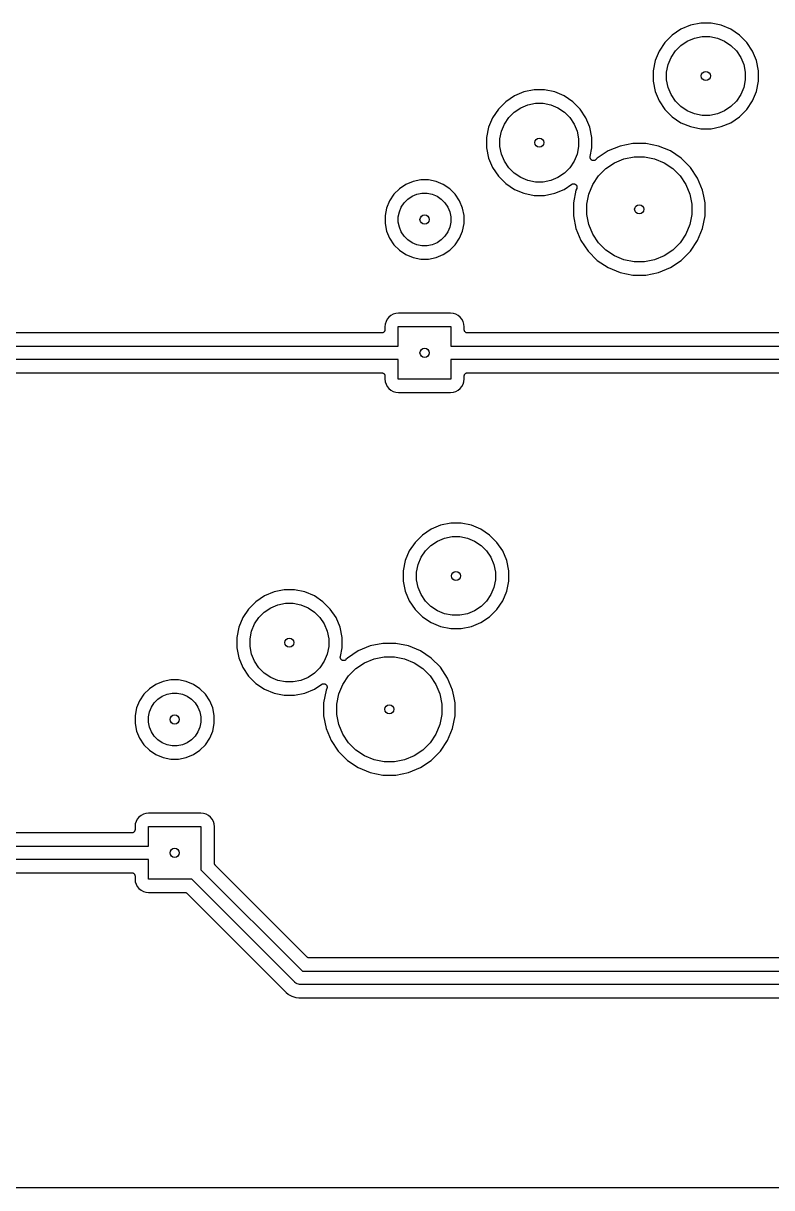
# Model space of a CAD drawing. Extents: x 1.5 to 15, y -8.3 to -3.1.
# Drawn here: x 11.07 to 12.193, y -8.342 to -6.596 of the extents above; entities that cross this region are included whole.
import ezdxf

# ---------------------------------------------------------------- set-up
doc = ezdxf.new("R2010")
doc.units = 0
doc.header["$MEASUREMENT"] = 0
doc.layers.add('BLACK', color=7, linetype='CONTINUOUS')

msp = doc.modelspace()

# ---------------------------------------------------------------- linework, layer by layer
at = {"layer": 'BLACK', "linetype": 'CONTINUOUS'}
for p, q in [((12.0713, -6.59869), (12.0569, -6.60465)), ((12.0866, -6.59565), (12.0713, -6.59869)), ((12.1021, -6.59565), (12.0866, -6.59565)), ((12.1174, -6.59869), (12.1021, -6.59565)), ((12.1318, -6.60465), (12.1174, -6.59869)), ((12.0439, -6.6133), (12.0329, -6.62431)), ((12.0569, -6.60465), (12.0439, -6.6133)), ((12.0664, -6.62237), (12.0771, -6.61792)), ((12.0771, -6.61792), (12.0885, -6.61565)), ((12.0885, -6.61565), (12.1002, -6.61565)), ((12.1002, -6.61565), (12.1116, -6.61792)), ((12.1116, -6.61792), (12.1223, -6.62237)), ((12.1447, -6.6133), (12.1318, -6.60465)), ((12.1557, -6.62431), (12.1447, -6.6133)), ((12.0243, -6.63726), (12.0183, -6.65165)), ((12.0329, -6.62431), (12.0243, -6.63726)), ((12.042, -6.64673), (12.0485, -6.63706)), ((12.0485, -6.63706), (12.0567, -6.62883)), ((12.0567, -6.62883), (12.0664, -6.62237)), ((12.1223, -6.62237), (12.132, -6.62883)), ((12.132, -6.62883), (12.1402, -6.63706)), ((12.1402, -6.63706), (12.1467, -6.64673)), ((12.1644, -6.63726), (12.1557, -6.62431)), ((12.1704, -6.65165), (12.1644, -6.63726)), ((12.0183, -6.65165), (12.0153, -6.66692)), ((12.0376, -6.65748), (12.042, -6.64673)), ((12.1467, -6.64673), (12.1511, -6.65748)), ((12.1734, -6.66692), (12.1704, -6.65165)), ((12.0153, -6.66692), (12.0153, -6.68249)), ((12.0353, -6.66889), (12.0376, -6.65748)), ((12.0353, -6.68052), (12.0353, -6.66889)), ((12.1511, -6.65748), (12.1534, -6.66889)), ((12.1534, -6.66889), (12.1534, -6.68052)), ((12.1734, -6.68249), (12.1734, -6.66692)), ((12.0153, -6.68249), (12.0183, -6.69776)), ((12.0376, -6.69193), (12.0353, -6.68052)), ((12.1534, -6.68052), (12.1511, -6.69193)), ((12.1704, -6.69776), (12.1734, -6.68249)), ((11.8069, -6.70465), (11.7939, -6.7133)), ((11.8213, -6.69869), (11.8069, -6.70465)), ((11.8366, -6.69565), (11.8213, -6.69869)), ((11.8521, -6.69565), (11.8366, -6.69565)), ((11.8674, -6.69869), (11.8521, -6.69565)), ((11.8818, -6.70465), (11.8674, -6.69869)), ((11.8947, -6.7133), (11.8818, -6.70465)), ((12.0183, -6.69776), (12.0243, -6.71215)), ((12.042, -6.70268), (12.0376, -6.69193)), ((12.0485, -6.71235), (12.042, -6.70268)), ((12.1467, -6.70268), (12.1402, -6.71235)), ((12.1511, -6.69193), (12.1467, -6.70268)), ((12.1644, -6.71215), (12.1704, -6.69776)), ((11.7829, -6.72431), (11.7743, -6.73726)), ((11.7939, -6.7133), (11.7829, -6.72431)), ((11.8067, -6.72883), (11.8164, -6.72237)), ((11.8164, -6.72237), (11.8271, -6.71792)), ((11.8271, -6.71792), (11.8385, -6.71565)), ((11.8385, -6.71565), (11.8502, -6.71565)), ((11.8502, -6.71565), (11.8616, -6.71792)), ((11.8616, -6.71792), (11.8723, -6.72237)), ((11.8723, -6.72237), (11.882, -6.72883)), ((11.9057, -6.72431), (11.8947, -6.7133)), ((11.9144, -6.73726), (11.9057, -6.72431)), ((12.0243, -6.71215), (12.0329, -6.7251)), ((12.0567, -6.72058), (12.0485, -6.71235)), ((12.0664, -6.72704), (12.0567, -6.72058)), ((12.132, -6.72058), (12.1223, -6.72704)), ((12.1402, -6.71235), (12.132, -6.72058)), ((12.1557, -6.7251), (12.1644, -6.71215)), ((11.7743, -6.73726), (11.7683, -6.75165)), ((11.792, -6.74673), (11.7985, -6.73706)), ((11.7985, -6.73706), (11.8067, -6.72883)), ((11.882, -6.72883), (11.8902, -6.73706)), ((11.8902, -6.73706), (11.8967, -6.74673)), ((11.9204, -6.75165), (11.9144, -6.73726)), ((12.0329, -6.7251), (12.0439, -6.73611)), ((12.0439, -6.73611), (12.0569, -6.74476)), ((12.0771, -6.73149), (12.0664, -6.72704)), ((12.0885, -6.73376), (12.0771, -6.73149)), ((12.1002, -6.73376), (12.0885, -6.73376)), ((12.1116, -6.73149), (12.1002, -6.73376)), ((12.1223, -6.72704), (12.1116, -6.73149)), ((12.1318, -6.74476), (12.1447, -6.73611)), ((12.1447, -6.73611), (12.1557, -6.7251)), ((11.7683, -6.75165), (11.7653, -6.76692)), ((11.7853, -6.76889), (11.7876, -6.75748)), ((11.7876, -6.75748), (11.792, -6.74673)), ((11.8967, -6.74673), (11.9011, -6.75748)), ((11.9011, -6.75748), (11.9034, -6.76889)), ((11.9234, -6.76692), (11.9204, -6.75165)), ((12.0569, -6.74476), (12.0713, -6.75072)), ((12.0713, -6.75072), (12.0866, -6.75376)), ((12.0866, -6.75376), (12.1021, -6.75376)), ((12.1021, -6.75376), (12.1174, -6.75072)), ((12.1174, -6.75072), (12.1318, -6.74476)), ((11.7653, -6.76692), (11.7653, -6.78249)), ((11.7853, -6.78052), (11.7853, -6.76889)), ((11.9034, -6.76889), (11.9034, -6.78052)), ((11.9234, -6.78249), (11.9234, -6.76692)), ((11.9846, -6.77596), (11.9655, -6.77976)), ((12.0041, -6.77596), (11.9846, -6.77596)), ((12.0231, -6.77976), (12.0041, -6.77596)), ((11.7653, -6.78249), (11.7683, -6.79776)), ((11.7876, -6.79193), (11.7853, -6.78052)), ((11.792, -6.80268), (11.7876, -6.79193)), ((11.9011, -6.79193), (11.8967, -6.80268)), ((11.9034, -6.78052), (11.9011, -6.79193)), ((11.9208, -6.79568), (11.9234, -6.78249)), ((11.9476, -6.7872), (11.9314, -6.79801)), ((11.9655, -6.77976), (11.9476, -6.7872)), ((12.0411, -6.7872), (12.0231, -6.77976)), ((12.0573, -6.79801), (12.0411, -6.7872)), ((11.7683, -6.79776), (11.7743, -6.81215)), ((11.7743, -6.81215), (11.7829, -6.8251)), ((11.7985, -6.81235), (11.792, -6.80268)), ((11.8967, -6.80268), (11.8902, -6.81235)), ((11.9207, -6.79616), (11.9208, -6.79568)), ((11.9207, -6.79664), (11.9207, -6.79616)), ((11.9207, -6.79665), (11.9207, -6.79664)), ((11.9207, -6.79713), (11.9207, -6.79665)), ((11.9207, -6.79665), (11.9207, -6.79665)), ((11.9208, -6.79761), (11.9207, -6.79713)), ((11.9208, -6.79762), (11.9208, -6.79761)), ((11.9208, -6.79763), (11.9208, -6.79762)), ((11.9209, -6.79809), (11.9208, -6.79763)), ((11.921, -6.79855), (11.9209, -6.79809)), ((11.9211, -6.79856), (11.921, -6.79855)), ((11.921, -6.79855), (11.921, -6.79855)), ((11.9213, -6.79899), (11.9211, -6.79856)), ((11.9215, -6.79941), (11.9213, -6.79899)), ((11.9215, -6.79942), (11.9215, -6.79941)), ((11.9218, -6.79979), (11.9215, -6.79942)), ((11.9215, -6.79942), (11.9215, -6.79942)), ((11.9221, -6.80017), (11.9218, -6.79979)), ((11.9221, -6.80018), (11.9221, -6.80017)), ((11.9221, -6.80017), (11.9221, -6.80017)), ((11.9225, -6.80048), (11.9221, -6.80018)), ((11.9229, -6.80079), (11.9225, -6.80048)), ((11.9229, -6.8008), (11.9229, -6.80079)), ((11.9233, -6.80103), (11.9229, -6.8008)), ((11.9229, -6.8008), (11.9229, -6.8008)), ((11.9237, -6.80126), (11.9233, -6.80103)), ((11.9237, -6.80127), (11.9237, -6.80126)), ((11.9237, -6.80126), (11.9237, -6.80126)), ((11.9242, -6.80141), (11.9237, -6.80127)), ((11.9247, -6.80155), (11.9242, -6.80141)), ((11.9247, -6.80156), (11.9247, -6.80155)), ((11.9247, -6.80155), (11.9247, -6.80155)), ((11.9251, -6.80161), (11.9247, -6.80156)), ((11.9256, -6.80166), (11.9251, -6.80161)), ((11.9261, -6.80162), (11.9256, -6.80166)), ((11.9256, -6.80166), (11.9256, -6.80166)), ((11.9256, -6.80166), (11.9256, -6.80166)), ((11.9266, -6.80157), (11.9261, -6.80162)), ((11.9271, -6.80144), (11.9266, -6.80157)), ((11.9266, -6.80157), (11.9266, -6.80157)), ((11.9266, -6.80157), (11.9266, -6.80157)), ((11.9275, -6.8013), (11.9271, -6.80144)), ((11.928, -6.80107), (11.9275, -6.8013)), ((11.9275, -6.8013), (11.9275, -6.8013)), ((11.9275, -6.8013), (11.9275, -6.8013)), ((11.9284, -6.80085), (11.928, -6.80107)), ((11.9288, -6.80054), (11.9284, -6.80085)), ((11.9284, -6.80085), (11.9284, -6.80085)), ((11.9284, -6.80085), (11.9284, -6.80085)), ((11.9292, -6.80024), (11.9288, -6.80054)), ((11.9314, -6.79801), (11.9292, -6.80019)), ((11.9292, -6.80019), (11.9292, -6.80023)), ((11.9292, -6.80023), (11.9292, -6.80023)), ((11.9292, -6.80023), (11.9292, -6.80023)), ((11.9292, -6.80023), (11.9292, -6.80024)), ((11.9441, -6.81354), (11.957, -6.80493)), ((11.957, -6.80493), (11.9714, -6.79899)), ((11.9714, -6.79899), (11.9866, -6.79596)), ((11.9866, -6.79596), (12.0021, -6.79596)), ((12.0021, -6.79596), (12.0173, -6.79899)), ((12.0173, -6.79899), (12.0316, -6.80493)), ((12.0316, -6.80493), (12.0445, -6.81354)), ((12.071, -6.81176), (12.0573, -6.79801)), ((12.0818, -6.82793), (12.071, -6.81176)), ((11.7829, -6.8251), (11.7939, -6.83611)), ((11.8067, -6.82058), (11.7985, -6.81235)), ((11.8164, -6.82704), (11.8067, -6.82058)), ((11.8271, -6.83149), (11.8164, -6.82704)), ((11.8723, -6.82704), (11.8616, -6.83149)), ((11.882, -6.82058), (11.8723, -6.82704)), ((11.8902, -6.81235), (11.882, -6.82058)), ((11.9246, -6.83741), (11.9332, -6.82451)), ((11.9332, -6.82451), (11.9441, -6.81354)), ((12.0445, -6.81354), (12.0555, -6.82451)), ((12.0555, -6.82451), (12.0641, -6.83741)), ((12.0893, -6.8459), (12.0818, -6.82793)), ((11.6344, -6.84394), (11.6261, -6.85221)), ((11.6441, -6.83745), (11.6344, -6.84394)), ((11.6549, -6.83297), (11.6441, -6.83745)), ((11.6664, -6.83069), (11.6549, -6.83297)), ((11.6781, -6.83069), (11.6664, -6.83069)), ((11.6895, -6.83297), (11.6781, -6.83069)), ((11.7003, -6.83745), (11.6895, -6.83297)), ((11.7101, -6.84394), (11.7003, -6.83745)), ((11.7183, -6.85221), (11.7101, -6.84394)), ((11.7939, -6.83611), (11.8069, -6.84476)), ((11.8069, -6.84476), (11.8213, -6.85072)), ((11.8385, -6.83376), (11.8271, -6.83149)), ((11.8502, -6.83376), (11.8385, -6.83376)), ((11.8616, -6.83149), (11.8502, -6.83376)), ((11.8674, -6.85072), (11.8818, -6.84476)), ((11.8818, -6.84476), (11.8931, -6.83722)), ((11.8931, -6.83718), (11.8936, -6.83695)), ((11.8931, -6.83722), (11.8931, -6.83718)), ((11.8931, -6.83718), (11.8931, -6.83718)), ((11.8931, -6.83718), (11.8931, -6.83718)), ((11.8931, -6.83718), (11.8931, -6.83718)), ((11.8936, -6.83695), (11.894, -6.83673)), ((11.894, -6.83673), (11.8945, -6.8366)), ((11.894, -6.83673), (11.894, -6.83673)), ((11.894, -6.83673), (11.894, -6.83673)), ((11.8945, -6.8366), (11.8949, -6.83646)), ((11.8949, -6.83646), (11.8954, -6.83642)), ((11.8949, -6.83646), (11.8949, -6.83646)), ((11.8949, -6.83646), (11.8949, -6.83646)), ((11.8954, -6.83642), (11.8959, -6.83637)), ((11.8994, -6.8459), (11.8956, -6.86498)), ((11.8959, -6.83637), (11.8959, -6.83637)), ((11.8959, -6.83637), (11.8959, -6.83637)), ((11.8959, -6.83637), (11.8964, -6.83643)), ((11.8964, -6.83643), (11.8969, -6.83648)), ((11.8969, -6.83648), (11.8969, -6.83648)), ((11.8969, -6.83648), (11.8969, -6.83648)), ((11.8969, -6.83648), (11.8974, -6.83663)), ((11.8974, -6.83663), (11.8978, -6.83677)), ((11.8978, -6.83677), (11.8978, -6.83677)), ((11.8978, -6.83677), (11.8978, -6.83677)), ((11.8978, -6.83677), (11.8982, -6.83701)), ((11.8982, -6.83701), (11.8987, -6.83723)), ((11.8987, -6.83723), (11.8987, -6.83724)), ((11.8987, -6.83724), (11.8987, -6.83724)), ((11.8987, -6.83724), (11.899, -6.83755)), ((11.899, -6.83755), (11.8994, -6.83786)), ((11.8994, -6.83786), (11.8994, -6.83786)), ((11.8994, -6.83786), (11.8994, -6.83787)), ((11.8994, -6.83787), (11.8997, -6.83824)), ((11.9005, -6.84329), (11.8994, -6.8459)), ((11.8997, -6.83824), (11.9, -6.83861)), ((11.9, -6.83861), (11.9, -6.83862)), ((11.9, -6.83862), (11.9, -6.83862)), ((11.9, -6.83862), (11.9003, -6.83906)), ((11.9003, -6.83906), (11.9005, -6.83948)), ((11.9005, -6.83948), (11.9005, -6.83948)), ((11.9005, -6.83948), (11.9005, -6.83949)), ((11.9005, -6.83949), (11.9006, -6.83996)), ((11.9006, -6.84283), (11.9005, -6.84329)), ((11.9006, -6.83996), (11.9008, -6.84041)), ((11.9008, -6.84237), (11.9006, -6.84283)), ((11.9008, -6.84041), (11.9008, -6.84042)), ((11.9008, -6.84042), (11.9008, -6.84042)), ((11.9008, -6.84042), (11.9008, -6.84092)), ((11.9008, -6.84092), (11.9009, -6.84138)), ((11.9009, -6.84139), (11.9008, -6.84188)), ((11.9008, -6.84188), (11.9008, -6.84235)), ((11.9008, -6.84235), (11.9008, -6.84236)), ((11.9008, -6.84236), (11.9008, -6.84237)), ((11.9009, -6.84138), (11.9009, -6.84139)), ((11.9009, -6.84139), (11.9009, -6.84139)), ((11.9186, -6.85174), (11.9246, -6.83741)), ((12.0641, -6.83741), (12.0701, -6.85174)), ((12.0911, -6.8549), (12.0893, -6.8459)), ((11.6196, -6.86194), (11.6151, -6.87274)), ((11.6261, -6.85221), (11.6196, -6.86194)), ((11.6416, -6.86496), (11.6471, -6.85948)), ((11.6471, -6.85948), (11.6536, -6.85517)), ((11.6536, -6.85517), (11.6607, -6.8522)), ((11.6607, -6.8522), (11.6683, -6.85069)), ((11.6683, -6.85069), (11.6761, -6.85069)), ((11.6761, -6.85069), (11.6837, -6.8522)), ((11.6837, -6.8522), (11.6909, -6.85517)), ((11.6909, -6.85517), (11.6973, -6.85948)), ((11.6973, -6.85948), (11.7028, -6.86496)), ((11.7248, -6.86194), (11.7183, -6.85221)), ((11.7293, -6.87274), (11.7248, -6.86194)), ((11.8213, -6.85072), (11.8366, -6.85376)), ((11.8366, -6.85376), (11.8521, -6.85376)), ((11.8521, -6.85376), (11.8674, -6.85072)), ((11.9156, -6.86695), (11.9186, -6.85174)), ((12.0701, -6.85174), (12.0731, -6.86695)), ((12.0931, -6.86498), (12.0911, -6.8549)), ((11.6151, -6.87274), (11.6128, -6.88421)), ((11.6328, -6.88618), (11.6344, -6.87858)), ((11.6344, -6.87858), (11.6373, -6.87141)), ((11.6373, -6.87141), (11.6416, -6.86496)), ((11.7028, -6.86496), (11.7071, -6.87141)), ((11.7071, -6.87141), (11.7101, -6.87858)), ((11.7101, -6.87858), (11.7116, -6.88618)), ((11.7316, -6.88421), (11.7293, -6.87274)), ((11.8956, -6.86498), (11.8956, -6.88443)), ((11.9156, -6.88246), (11.9156, -6.86695)), ((12.0731, -6.86695), (12.0731, -6.88246)), ((12.0931, -6.88443), (12.0931, -6.86498)), ((11.6128, -6.88421), (11.6128, -6.89591)), ((11.6128, -6.89591), (11.6151, -6.90738)), ((11.6328, -6.89394), (11.6328, -6.88618)), ((11.6344, -6.90154), (11.6328, -6.89394)), ((11.7116, -6.89394), (11.7101, -6.90154)), ((11.7116, -6.88618), (11.7116, -6.89394)), ((11.7293, -6.90738), (11.7316, -6.89591)), ((11.7316, -6.89591), (11.7316, -6.88421)), ((11.8956, -6.88443), (11.8994, -6.90351)), ((11.9186, -6.89767), (11.9156, -6.88246)), ((11.9246, -6.912), (11.9186, -6.89767)), ((12.0701, -6.89767), (12.0641, -6.912)), ((12.0731, -6.88246), (12.0701, -6.89767)), ((12.0893, -6.90351), (12.0931, -6.88443)), ((11.6151, -6.90738), (11.6196, -6.91818)), ((11.6373, -6.90871), (11.6344, -6.90154)), ((11.6416, -6.91516), (11.6373, -6.90871)), ((11.6471, -6.92064), (11.6416, -6.91516)), ((11.7028, -6.91516), (11.6973, -6.92064)), ((11.7071, -6.90871), (11.7028, -6.91516)), ((11.7101, -6.90154), (11.7071, -6.90871)), ((11.7248, -6.91818), (11.7293, -6.90738)), ((11.8994, -6.90351), (11.9068, -6.92148)), ((11.9332, -6.9249), (11.9246, -6.912)), ((12.0641, -6.912), (12.0555, -6.9249)), ((12.0818, -6.92148), (12.0893, -6.90351)), ((11.6196, -6.91818), (11.6261, -6.92791)), ((11.6261, -6.92791), (11.6344, -6.93617)), ((11.6536, -6.92495), (11.6471, -6.92064)), ((11.6607, -6.92792), (11.6536, -6.92495)), ((11.6683, -6.92943), (11.6607, -6.92792)), ((11.6761, -6.92943), (11.6683, -6.92943)), ((11.6837, -6.92792), (11.6761, -6.92943)), ((11.6909, -6.92495), (11.6837, -6.92792)), ((11.6973, -6.92064), (11.6909, -6.92495)), ((11.7101, -6.93617), (11.7183, -6.92791)), ((11.7183, -6.92791), (11.7248, -6.91818)), ((11.9068, -6.92148), (11.9176, -6.93765)), ((11.9441, -6.93587), (11.9332, -6.9249)), ((12.0555, -6.9249), (12.0445, -6.93587)), ((12.071, -6.93765), (12.0818, -6.92148)), ((11.6344, -6.93617), (11.6441, -6.94267)), ((11.6441, -6.94267), (11.6549, -6.94715)), ((11.6549, -6.94715), (11.6664, -6.94943)), ((11.6664, -6.94943), (11.6781, -6.94943)), ((11.6781, -6.94943), (11.6895, -6.94715)), ((11.6895, -6.94715), (11.7003, -6.94267)), ((11.7003, -6.94267), (11.7101, -6.93617)), ((11.9176, -6.93765), (11.9314, -6.9514)), ((11.9314, -6.9514), (11.9476, -6.96221)), ((11.957, -6.94448), (11.9441, -6.93587)), ((11.9714, -6.95042), (11.957, -6.94448)), ((11.9866, -6.95344), (11.9714, -6.95042)), ((12.0173, -6.95042), (12.0021, -6.95344)), ((12.0316, -6.94448), (12.0173, -6.95042)), ((12.0445, -6.93587), (12.0316, -6.94448)), ((12.0411, -6.96221), (12.0573, -6.9514)), ((12.0573, -6.9514), (12.0583, -6.95039)), ((12.0583, -6.95039), (12.071, -6.93765)), ((12.0583, -6.95039), (12.0583, -6.95039)), ((11.9476, -6.96221), (11.9655, -6.96965)), ((12.0021, -6.95344), (11.9866, -6.95344)), ((12.0231, -6.96965), (12.0411, -6.96221)), ((11.9655, -6.96965), (11.9846, -6.97344)), ((11.9846, -6.97344), (12.0041, -6.97344)), ((12.0041, -6.97344), (12.0231, -6.96965)), ((11.6186, -7.03648), (11.6161, -7.03952)), ((11.6217, -7.03398), (11.6186, -7.03648)), ((11.6252, -7.03212), (11.6217, -7.03398)), ((11.6289, -7.03098), (11.6252, -7.03212)), ((11.6331, -7.03057), (11.6289, -7.03098)), ((11.7113, -7.03057), (11.6331, -7.03057)), ((11.7155, -7.03098), (11.7113, -7.03057)), ((11.7193, -7.03212), (11.7155, -7.03098)), ((11.7227, -7.03398), (11.7193, -7.03212)), ((11.7258, -7.03648), (11.7227, -7.03398)), ((11.7283, -7.03952), (11.7258, -7.03648)), ((11.6125, -7.0567), (11.6123, -7.05715)), ((11.6126, -7.05626), (11.6125, -7.0567)), ((11.6127, -7.05576), (11.6126, -7.05622)), ((11.6126, -7.05622), (11.6126, -7.05624)), ((11.6126, -7.05624), (11.6126, -7.05626)), ((11.6131, -7.04677), (11.6127, -7.05093)), ((11.6127, -7.05093), (11.6127, -7.05522)), ((11.6127, -7.05522), (11.6127, -7.05525)), ((11.6127, -7.05525), (11.6127, -7.05525)), ((11.6127, -7.05525), (11.6127, -7.05525)), ((11.6127, -7.05525), (11.6127, -7.05529)), ((11.6127, -7.05529), (11.6127, -7.05576)), ((11.6143, -7.043), (11.6131, -7.04677)), ((11.6161, -7.03952), (11.6143, -7.043)), ((11.6328, -7.08022), (11.6328, -7.05069)), ((11.6328, -7.05069), (11.7116, -7.05069)), ((11.7116, -7.05069), (11.7116, -7.08022)), ((11.7302, -7.043), (11.7283, -7.03952)), ((11.7313, -7.04677), (11.7302, -7.043)), ((11.7317, -7.05093), (11.7313, -7.04677)), ((11.7317, -7.05522), (11.7317, -7.05093)), ((11.7318, -7.05569), (11.7317, -7.05522)), ((11.7318, -7.05615), (11.7318, -7.05569)), ((11.7318, -7.05617), (11.7318, -7.05615)), ((11.7318, -7.05619), (11.7318, -7.05617)), ((11.7319, -7.05664), (11.7318, -7.05619)), ((11.7321, -7.05709), (11.7319, -7.05664)), ((11.6077, -7.06022), (10.3305, -7.06022)), ((11.6082, -7.06017), (11.6077, -7.06022)), ((11.6087, -7.06013), (11.6082, -7.06017)), ((11.6091, -7.05999), (11.6087, -7.06012)), ((11.6087, -7.06012), (11.6087, -7.06012)), ((11.6087, -7.06012), (11.6087, -7.06013)), ((11.6096, -7.05985), (11.6091, -7.05999)), ((11.61, -7.05962), (11.6096, -7.05984)), ((11.6096, -7.05984), (11.6096, -7.05984)), ((11.6096, -7.05984), (11.6096, -7.05985)), ((11.6105, -7.0594), (11.61, -7.05962)), ((11.6109, -7.05908), (11.6105, -7.05938)), ((11.6105, -7.05938), (11.6105, -7.05939)), ((11.6105, -7.05939), (11.6105, -7.0594)), ((11.6112, -7.05879), (11.6109, -7.05908)), ((11.6115, -7.0584), (11.6112, -7.05876)), ((11.6112, -7.05876), (11.6112, -7.05878)), ((11.6112, -7.05878), (11.6112, -7.05879)), ((11.6118, -7.05804), (11.6115, -7.0584)), ((11.6119, -7.05803), (11.6118, -7.05804)), ((11.6121, -7.0576), (11.6119, -7.05801)), ((11.6119, -7.05801), (11.6119, -7.05803)), ((11.6123, -7.05719), (11.6121, -7.0576)), ((11.6123, -7.05715), (11.6123, -7.05717)), ((11.6123, -7.05717), (11.6123, -7.05719)), ((11.7321, -7.05711), (11.7321, -7.05709)), ((11.7321, -7.05712), (11.7321, -7.05711)), ((11.7323, -7.05753), (11.7321, -7.05712)), ((11.7325, -7.05795), (11.7323, -7.05753)), ((11.7325, -7.05797), (11.7325, -7.05795)), ((11.7325, -7.05798), (11.7325, -7.05797)), ((11.7328, -7.05835), (11.7325, -7.05798)), ((11.7331, -7.05871), (11.7328, -7.05835)), ((11.7331, -7.05873), (11.7331, -7.05871)), ((11.7332, -7.05874), (11.7331, -7.05873)), ((11.7335, -7.05904), (11.7332, -7.05874)), ((11.7339, -7.05934), (11.7335, -7.05904)), ((11.7339, -7.05935), (11.7339, -7.05934)), ((11.7339, -7.05936), (11.7339, -7.05935)), ((11.7343, -7.05959), (11.7339, -7.05936)), ((11.7347, -7.05981), (11.7343, -7.05959)), ((11.7348, -7.05982), (11.7347, -7.05981)), ((11.7348, -7.05983), (11.7348, -7.05982)), ((11.7352, -7.05996), (11.7348, -7.05983)), ((11.7357, -7.06011), (11.7352, -7.05996)), ((11.7362, -7.06016), (11.7357, -7.06011)), ((11.7357, -7.06011), (11.7357, -7.06011)), ((11.7357, -7.06011), (11.7357, -7.06011)), ((11.7366, -7.06022), (11.7362, -7.06016)), ((11.7367, -7.06022), (11.7366, -7.06022)), ((13.0768, -7.06022), (11.7367, -7.06022)), ((11.7367, -7.06022), (11.7367, -7.06022)), ((11.7367, -7.06022), (11.7367, -7.06022)), ((11.7367, -7.06022), (11.7367, -7.06022)), ((10.3053, -7.08022), (11.6328, -7.08022)), ((11.7116, -7.08022), (13.078, -7.08022)), ((11.6328, -7.0999), (10.3053, -7.0999)), ((11.6328, -7.12943), (11.6328, -7.0999)), ((13.0744, -7.0999), (11.7116, -7.0999)), ((11.7116, -7.0999), (11.7116, -7.12943)), ((10.3305, -7.1199), (11.6077, -7.1199)), ((11.6077, -7.1199), (11.6078, -7.1199)), ((11.6078, -7.1199), (11.6078, -7.1199)), ((11.6078, -7.1199), (11.6078, -7.1199)), ((11.6078, -7.1199), (11.6078, -7.1199)), ((11.6078, -7.1199), (11.6083, -7.11995)), ((11.6083, -7.11995), (11.6087, -7.12)), ((11.6087, -7.12), (11.6087, -7.12001)), ((11.6087, -7.12001), (11.6088, -7.12001)), ((11.6088, -7.12001), (11.6092, -7.12015)), ((11.6092, -7.12015), (11.6097, -7.12029)), ((11.6097, -7.12029), (11.6097, -7.1203)), ((11.6097, -7.1203), (11.6097, -7.12031)), ((11.6097, -7.12031), (11.6101, -7.12053)), ((11.6101, -7.12053), (11.6105, -7.12076)), ((11.6105, -7.12076), (11.6105, -7.12077)), ((11.6105, -7.12077), (11.6105, -7.12078)), ((11.6105, -7.12078), (11.6109, -7.12108)), ((11.6109, -7.12108), (11.6113, -7.12138)), ((11.6113, -7.12138), (11.6113, -7.12139)), ((11.6113, -7.12139), (11.6113, -7.1214)), ((11.6113, -7.1214), (11.6116, -7.12177)), ((11.6116, -7.12177), (11.6119, -7.12213)), ((11.6119, -7.12213), (11.6119, -7.12215)), ((11.6119, -7.12215), (11.6119, -7.12216)), ((11.6119, -7.12216), (11.6121, -7.12258)), ((11.6121, -7.12258), (11.6123, -7.123)), ((11.6123, -7.123), (11.6124, -7.12301)), ((11.6124, -7.12301), (11.6124, -7.12303)), ((11.6124, -7.12303), (11.6125, -7.12348)), ((11.6125, -7.12348), (11.6126, -7.12393)), ((11.6126, -7.12393), (11.6126, -7.12395)), ((11.6126, -7.12395), (11.6126, -7.12396)), ((11.6126, -7.12396), (11.6127, -7.12443)), ((11.6127, -7.12443), (11.6127, -7.1249)), ((11.6127, -7.1249), (11.6127, -7.12918)), ((11.7317, -7.12483), (11.7318, -7.12436)), ((11.7317, -7.12487), (11.7317, -7.12483)), ((11.7317, -7.1249), (11.7317, -7.12487)), ((11.7317, -7.12487), (11.7317, -7.12487)), ((11.7317, -7.12487), (11.7317, -7.12487)), ((11.7317, -7.12918), (11.7317, -7.1249)), ((11.7318, -7.12386), (11.732, -7.12341)), ((11.7318, -7.12388), (11.7318, -7.12386)), ((11.7318, -7.1239), (11.7318, -7.12388)), ((11.7318, -7.12436), (11.7318, -7.1239)), ((11.732, -7.12341), (11.7321, -7.12296)), ((11.7321, -7.12293), (11.7323, -7.12252)), ((11.7321, -7.12295), (11.7321, -7.12293)), ((11.7321, -7.12296), (11.7321, -7.12295)), ((11.7323, -7.12252), (11.7326, -7.12211)), ((11.7326, -7.12208), (11.7329, -7.12172)), ((11.7326, -7.12209), (11.7326, -7.12208)), ((11.7326, -7.12211), (11.7326, -7.12209)), ((11.7329, -7.12172), (11.7332, -7.12135)), ((11.7332, -7.12133), (11.7336, -7.12103)), ((11.7332, -7.12134), (11.7332, -7.12133)), ((11.7332, -7.12135), (11.7332, -7.12134)), ((11.7336, -7.12103), (11.7339, -7.12074)), ((11.7339, -7.12074), (11.734, -7.12073)), ((11.734, -7.12072), (11.7344, -7.1205)), ((11.734, -7.12073), (11.734, -7.12072)), ((11.7344, -7.1205), (11.7348, -7.12028)), ((11.7348, -7.12027), (11.7353, -7.12013)), ((11.7348, -7.12028), (11.7348, -7.12027)), ((11.7348, -7.12027), (11.7348, -7.12027)), ((11.7353, -7.12013), (11.7357, -7.12)), ((11.7357, -7.12), (11.7358, -7.12)), ((11.7358, -7.11999), (11.7362, -7.11995)), ((11.7358, -7.12), (11.7358, -7.11999)), ((11.7362, -7.11995), (11.7367, -7.1199)), ((11.7367, -7.1199), (13.064, -7.1199)), ((11.6127, -7.12918), (11.6131, -7.13335)), ((11.6131, -7.13335), (11.6143, -7.13712)), ((11.6143, -7.13712), (11.6161, -7.14059)), ((11.6161, -7.14059), (11.6186, -7.14364)), ((11.6186, -7.14364), (11.6217, -7.14614)), ((11.7116, -7.12943), (11.6328, -7.12943)), ((11.7227, -7.14614), (11.7258, -7.14364)), ((11.7258, -7.14364), (11.7283, -7.14059)), ((11.7283, -7.14059), (11.7302, -7.13712)), ((11.7302, -7.13712), (11.7313, -7.13335)), ((11.7313, -7.13335), (11.7317, -7.12918)), ((11.6217, -7.14614), (11.6252, -7.148)), ((11.6252, -7.148), (11.6289, -7.14914)), ((11.6289, -7.14914), (11.6331, -7.14955)), ((11.6331, -7.14955), (11.7113, -7.14955)), ((11.7113, -7.14955), (11.7155, -7.14914)), ((11.7155, -7.14914), (11.7193, -7.148)), ((11.7193, -7.148), (11.7227, -7.14614)), ((11.6963, -7.34869), (11.6819, -7.35465)), ((11.7116, -7.34565), (11.6963, -7.34869)), ((11.7271, -7.34565), (11.7116, -7.34565)), ((11.7424, -7.34869), (11.7271, -7.34565)), ((11.7568, -7.35465), (11.7424, -7.34869)), ((11.6689, -7.3633), (11.6579, -7.37431)), ((11.6819, -7.35465), (11.6689, -7.3633)), ((11.6914, -7.37237), (11.7021, -7.36792)), ((11.7021, -7.36792), (11.7135, -7.36565)), ((11.7135, -7.36565), (11.7252, -7.36565)), ((11.7252, -7.36565), (11.7366, -7.36792)), ((11.7366, -7.36792), (11.7473, -7.37237)), ((11.7697, -7.3633), (11.7568, -7.35465)), ((11.7807, -7.37431), (11.7697, -7.3633)), ((11.6493, -7.38726), (11.6433, -7.40165)), ((11.6579, -7.37431), (11.6493, -7.38726)), ((11.667, -7.39673), (11.6735, -7.38706)), ((11.6735, -7.38706), (11.6817, -7.37883)), ((11.6817, -7.37883), (11.6914, -7.37237)), ((11.7473, -7.37237), (11.757, -7.37883)), ((11.757, -7.37883), (11.7652, -7.38706)), ((11.7652, -7.38706), (11.7717, -7.39673)), ((11.7894, -7.38726), (11.7807, -7.37431)), ((11.7954, -7.40165), (11.7894, -7.38726)), ((11.6433, -7.40165), (11.6403, -7.41692)), ((11.6626, -7.40748), (11.667, -7.39673)), ((11.7717, -7.39673), (11.7761, -7.40748)), ((11.7984, -7.41692), (11.7954, -7.40165)), ((11.6403, -7.41692), (11.6403, -7.43249)), ((11.6603, -7.41889), (11.6626, -7.40748)), ((11.6603, -7.43052), (11.6603, -7.41889)), ((11.7761, -7.40748), (11.7784, -7.41889)), ((11.7784, -7.41889), (11.7784, -7.43052)), ((11.7984, -7.43249), (11.7984, -7.41692)), ((11.6403, -7.43249), (11.6433, -7.44776)), ((11.6626, -7.44193), (11.6603, -7.43052)), ((11.7784, -7.43052), (11.7761, -7.44193)), ((11.7954, -7.44776), (11.7984, -7.43249)), ((11.4319, -7.45465), (11.4189, -7.4633)), ((11.4463, -7.44869), (11.4319, -7.45465)), ((11.4616, -7.44565), (11.4463, -7.44869)), ((11.4771, -7.44565), (11.4616, -7.44565)), ((11.4924, -7.44869), (11.4771, -7.44565)), ((11.5068, -7.45465), (11.4924, -7.44869)), ((11.5197, -7.4633), (11.5068, -7.45465)), ((11.6433, -7.44776), (11.6493, -7.46215)), ((11.667, -7.45268), (11.6626, -7.44193)), ((11.6735, -7.46235), (11.667, -7.45268)), ((11.7717, -7.45268), (11.7652, -7.46235)), ((11.7761, -7.44193), (11.7717, -7.45268)), ((11.7894, -7.46215), (11.7954, -7.44776)), ((11.4079, -7.47431), (11.3993, -7.48726)), ((11.4189, -7.4633), (11.4079, -7.47431)), ((11.4317, -7.47883), (11.4414, -7.47237)), ((11.4414, -7.47237), (11.4521, -7.46792)), ((11.4521, -7.46792), (11.4635, -7.46565)), ((11.4635, -7.46565), (11.4752, -7.46565)), ((11.4752, -7.46565), (11.4866, -7.46792)), ((11.4866, -7.46792), (11.4973, -7.47237)), ((11.4973, -7.47237), (11.507, -7.47883)), ((11.5307, -7.47431), (11.5197, -7.4633)), ((11.5394, -7.48726), (11.5307, -7.47431)), ((11.6493, -7.46215), (11.6579, -7.4751)), ((11.6579, -7.4751), (11.6689, -7.48611)), ((11.6817, -7.47058), (11.6735, -7.46235)), ((11.6914, -7.47704), (11.6817, -7.47058)), ((11.757, -7.47058), (11.7473, -7.47704)), ((11.7652, -7.46235), (11.757, -7.47058)), ((11.7697, -7.48611), (11.7807, -7.4751)), ((11.7807, -7.4751), (11.7894, -7.46215)), ((11.3993, -7.48726), (11.3933, -7.50165)), ((11.417, -7.49673), (11.4235, -7.48706)), ((11.4235, -7.48706), (11.4317, -7.47883)), ((11.507, -7.47883), (11.5152, -7.48706)), ((11.5152, -7.48706), (11.5217, -7.49673)), ((11.5454, -7.50165), (11.5394, -7.48726)), ((11.6689, -7.48611), (11.6819, -7.49476)), ((11.7021, -7.48149), (11.6914, -7.47704)), ((11.7135, -7.48376), (11.7021, -7.48149)), ((11.7252, -7.48376), (11.7135, -7.48376)), ((11.7366, -7.48149), (11.7252, -7.48376)), ((11.7473, -7.47704), (11.7366, -7.48149)), ((11.7568, -7.49476), (11.7697, -7.48611)), ((11.3933, -7.50165), (11.3903, -7.51692)), ((11.4103, -7.51889), (11.4126, -7.50748)), ((11.4126, -7.50748), (11.417, -7.49673)), ((11.5217, -7.49673), (11.5261, -7.50748)), ((11.5261, -7.50748), (11.5284, -7.51889)), ((11.5484, -7.51692), (11.5454, -7.50165)), ((11.6819, -7.49476), (11.6963, -7.50072)), ((11.6963, -7.50072), (11.7116, -7.50376)), ((11.7116, -7.50376), (11.7271, -7.50376)), ((11.7271, -7.50376), (11.7424, -7.50072)), ((11.7424, -7.50072), (11.7568, -7.49476)), ((11.3903, -7.51692), (11.3903, -7.53249)), ((11.4103, -7.53052), (11.4103, -7.51889)), ((11.5284, -7.51889), (11.5284, -7.53052)), ((11.5484, -7.53249), (11.5484, -7.51692)), ((11.6096, -7.52596), (11.5905, -7.52976)), ((11.6291, -7.52596), (11.6096, -7.52596)), ((11.6481, -7.52976), (11.6291, -7.52596)), ((11.3903, -7.53249), (11.3933, -7.54776)), ((11.4126, -7.54193), (11.4103, -7.53052)), ((11.417, -7.55268), (11.4126, -7.54193)), ((11.5261, -7.54193), (11.5217, -7.55268)), ((11.5284, -7.53052), (11.5261, -7.54193)), ((11.5457, -7.54616), (11.5458, -7.54568)), ((11.5458, -7.54568), (11.5484, -7.53249)), ((11.5726, -7.5372), (11.5564, -7.54801)), ((11.5905, -7.52976), (11.5726, -7.5372)), ((11.6661, -7.5372), (11.6481, -7.52976)), ((11.6823, -7.54801), (11.6661, -7.5372)), ((11.3933, -7.54776), (11.3993, -7.56215)), ((11.3993, -7.56215), (11.4079, -7.5751)), ((11.4235, -7.56235), (11.417, -7.55268)), ((11.4317, -7.57058), (11.4235, -7.56235)), ((11.5152, -7.56235), (11.507, -7.57058)), ((11.5217, -7.55268), (11.5152, -7.56235)), ((11.5457, -7.54664), (11.5457, -7.54616)), ((11.5457, -7.54665), (11.5457, -7.54664)), ((11.5457, -7.54713), (11.5457, -7.54665)), ((11.5457, -7.54665), (11.5457, -7.54665)), ((11.5458, -7.54761), (11.5457, -7.54713)), ((11.5458, -7.54762), (11.5458, -7.54761)), ((11.5458, -7.54763), (11.5458, -7.54762)), ((11.5459, -7.54809), (11.5458, -7.54763)), ((11.546, -7.54855), (11.5459, -7.54809)), ((11.5461, -7.54856), (11.546, -7.54855)), ((11.546, -7.54855), (11.546, -7.54855)), ((11.5463, -7.54899), (11.5461, -7.54856)), ((11.5465, -7.54941), (11.5463, -7.54899)), ((11.5465, -7.54942), (11.5465, -7.54941)), ((11.5468, -7.54979), (11.5465, -7.54942)), ((11.5465, -7.54942), (11.5465, -7.54942)), ((11.5471, -7.55017), (11.5468, -7.54979)), ((11.5471, -7.55018), (11.5471, -7.55017)), ((11.5471, -7.55017), (11.5471, -7.55017)), ((11.5475, -7.55048), (11.5471, -7.55018)), ((11.5479, -7.55079), (11.5475, -7.55048)), ((11.5479, -7.5508), (11.5479, -7.55079)), ((11.5483, -7.55103), (11.5479, -7.5508)), ((11.5479, -7.5508), (11.5479, -7.5508)), ((11.5487, -7.55126), (11.5483, -7.55103)), ((11.5487, -7.55127), (11.5487, -7.55126)), ((11.5487, -7.55126), (11.5487, -7.55126)), ((11.5492, -7.55141), (11.5487, -7.55127)), ((11.5497, -7.55155), (11.5492, -7.55141)), ((11.5497, -7.55156), (11.5497, -7.55155)), ((11.5497, -7.55155), (11.5497, -7.55155)), ((11.5501, -7.55161), (11.5497, -7.55156)), ((11.5506, -7.55166), (11.5501, -7.55161)), ((11.5511, -7.55162), (11.5506, -7.55166)), ((11.5506, -7.55166), (11.5506, -7.55166)), ((11.5506, -7.55166), (11.5506, -7.55166)), ((11.5516, -7.55157), (11.5511, -7.55162)), ((11.5521, -7.55144), (11.5516, -7.55157)), ((11.5516, -7.55157), (11.5516, -7.55157)), ((11.5516, -7.55157), (11.5516, -7.55157)), ((11.5525, -7.5513), (11.5521, -7.55144)), ((11.553, -7.55107), (11.5525, -7.5513)), ((11.5525, -7.5513), (11.5525, -7.5513)), ((11.5525, -7.5513), (11.5525, -7.5513)), ((11.5534, -7.55085), (11.553, -7.55107)), ((11.5538, -7.55054), (11.5534, -7.55085)), ((11.5534, -7.55085), (11.5534, -7.55085)), ((11.5534, -7.55085), (11.5534, -7.55085)), ((11.5542, -7.55024), (11.5538, -7.55054)), ((11.5564, -7.54801), (11.5542, -7.55019)), ((11.5542, -7.55019), (11.5542, -7.55023)), ((11.5542, -7.55023), (11.5542, -7.55023)), ((11.5542, -7.55023), (11.5542, -7.55023)), ((11.5542, -7.55023), (11.5542, -7.55024)), ((11.5691, -7.56354), (11.582, -7.55493)), ((11.582, -7.55493), (11.5964, -7.54899)), ((11.5964, -7.54899), (11.6116, -7.54596)), ((11.6116, -7.54596), (11.6271, -7.54596)), ((11.6271, -7.54596), (11.6423, -7.54899)), ((11.6423, -7.54899), (11.6566, -7.55493)), ((11.6566, -7.55493), (11.6695, -7.56354)), ((11.696, -7.56176), (11.6823, -7.54801)), ((11.7068, -7.57793), (11.696, -7.56176)), ((11.2914, -7.58069), (11.2799, -7.58297)), ((11.3031, -7.58069), (11.2914, -7.58069)), ((11.3145, -7.58297), (11.3031, -7.58069)), ((11.4079, -7.5751), (11.4189, -7.58611)), ((11.4414, -7.57704), (11.4317, -7.57058)), ((11.4521, -7.58149), (11.4414, -7.57704)), ((11.4973, -7.57704), (11.4866, -7.58149)), ((11.507, -7.57058), (11.4973, -7.57704)), ((11.5496, -7.58741), (11.5582, -7.57451)), ((11.5582, -7.57451), (11.5691, -7.56354)), ((11.6695, -7.56354), (11.6805, -7.57451)), ((11.6805, -7.57451), (11.6891, -7.58741)), ((11.7143, -7.5959), (11.7068, -7.57793)), ((11.2594, -7.59394), (11.2511, -7.60221)), ((11.2691, -7.58745), (11.2594, -7.59394)), ((11.2799, -7.58297), (11.2691, -7.58745)), ((11.3253, -7.58745), (11.3145, -7.58297)), ((11.3351, -7.59394), (11.3253, -7.58745)), ((11.3433, -7.60221), (11.3351, -7.59394)), ((11.4189, -7.58611), (11.4319, -7.59476)), ((11.4319, -7.59476), (11.4463, -7.60072)), ((11.4635, -7.58376), (11.4521, -7.58149)), ((11.4752, -7.58376), (11.4635, -7.58376)), ((11.4866, -7.58149), (11.4752, -7.58376)), ((11.4924, -7.60072), (11.5068, -7.59476)), ((11.5068, -7.59476), (11.5181, -7.58722)), ((11.5181, -7.58718), (11.5186, -7.58695)), ((11.5181, -7.58722), (11.5181, -7.58718)), ((11.5181, -7.58718), (11.5181, -7.58718)), ((11.5181, -7.58718), (11.5181, -7.58718)), ((11.5181, -7.58718), (11.5181, -7.58718)), ((11.5186, -7.58695), (11.519, -7.58673)), ((11.519, -7.58673), (11.5195, -7.5866)), ((11.519, -7.58673), (11.519, -7.58673)), ((11.519, -7.58673), (11.519, -7.58673)), ((11.5195, -7.5866), (11.5199, -7.58646)), ((11.5199, -7.58646), (11.5204, -7.58642)), ((11.5199, -7.58646), (11.5199, -7.58646)), ((11.5199, -7.58646), (11.5199, -7.58646)), ((11.5204, -7.58642), (11.5209, -7.58637)), ((11.5244, -7.5959), (11.5206, -7.61498)), ((11.5209, -7.58637), (11.5209, -7.58637)), ((11.5209, -7.58637), (11.5209, -7.58637)), ((11.5209, -7.58637), (11.5214, -7.58643)), ((11.5214, -7.58643), (11.5219, -7.58648)), ((11.5219, -7.58648), (11.5219, -7.58648)), ((11.5219, -7.58648), (11.5219, -7.58648)), ((11.5219, -7.58648), (11.5224, -7.58663)), ((11.5224, -7.58663), (11.5228, -7.58677)), ((11.5228, -7.58677), (11.5228, -7.58677)), ((11.5228, -7.58677), (11.5228, -7.58677)), ((11.5228, -7.58677), (11.5232, -7.58701)), ((11.5232, -7.58701), (11.5237, -7.58723)), ((11.5237, -7.58723), (11.5237, -7.58724)), ((11.5237, -7.58724), (11.5237, -7.58724)), ((11.5237, -7.58724), (11.524, -7.58755)), ((11.524, -7.58755), (11.5244, -7.58786)), ((11.5244, -7.58786), (11.5244, -7.58786)), ((11.5244, -7.58786), (11.5244, -7.58787)), ((11.5244, -7.58787), (11.5247, -7.58824)), ((11.5255, -7.59329), (11.5244, -7.5959)), ((11.5247, -7.58824), (11.525, -7.58861)), ((11.525, -7.58861), (11.525, -7.58862)), ((11.525, -7.58862), (11.525, -7.58862)), ((11.525, -7.58862), (11.5253, -7.58906)), ((11.5253, -7.58906), (11.5255, -7.58948)), ((11.5255, -7.58948), (11.5255, -7.58948)), ((11.5255, -7.58948), (11.5255, -7.58949)), ((11.5255, -7.58949), (11.5256, -7.58996)), ((11.5256, -7.59283), (11.5255, -7.59329)), ((11.5256, -7.58996), (11.5258, -7.59041)), ((11.5258, -7.59237), (11.5256, -7.59283)), ((11.5258, -7.59041), (11.5258, -7.59042)), ((11.5258, -7.59042), (11.5258, -7.59042)), ((11.5258, -7.59042), (11.5258, -7.59092)), ((11.5258, -7.59092), (11.5259, -7.59138)), ((11.5259, -7.59139), (11.5258, -7.59188)), ((11.5258, -7.59188), (11.5258, -7.59235)), ((11.5258, -7.59235), (11.5258, -7.59236)), ((11.5258, -7.59236), (11.5258, -7.59237)), ((11.5259, -7.59138), (11.5259, -7.59139)), ((11.5259, -7.59139), (11.5259, -7.59139)), ((11.5436, -7.60174), (11.5496, -7.58741)), ((11.6891, -7.58741), (11.6951, -7.60174)), ((11.7161, -7.6049), (11.7143, -7.5959)), ((11.2446, -7.61194), (11.2401, -7.62274)), ((11.2511, -7.60221), (11.2446, -7.61194)), ((11.2623, -7.62141), (11.2666, -7.61496)), ((11.2666, -7.61496), (11.2721, -7.60948)), ((11.2721, -7.60948), (11.2786, -7.60517)), ((11.2786, -7.60517), (11.2857, -7.6022)), ((11.2857, -7.6022), (11.2933, -7.60069)), ((11.2933, -7.60069), (11.3011, -7.60069)), ((11.3011, -7.60069), (11.3087, -7.6022)), ((11.3087, -7.6022), (11.3159, -7.60517)), ((11.3159, -7.60517), (11.3223, -7.60948)), ((11.3223, -7.60948), (11.3278, -7.61496)), ((11.3278, -7.61496), (11.3321, -7.62141)), ((11.3498, -7.61194), (11.3433, -7.60221)), ((11.3543, -7.62274), (11.3498, -7.61194)), ((11.4463, -7.60072), (11.4616, -7.60376)), ((11.4616, -7.60376), (11.4771, -7.60376)), ((11.4771, -7.60376), (11.4924, -7.60072)), ((11.5206, -7.61498), (11.5206, -7.63443)), ((11.5406, -7.61695), (11.5436, -7.60174)), ((11.6951, -7.60174), (11.6981, -7.61695)), ((11.7181, -7.61498), (11.7161, -7.6049)), ((11.7181, -7.63443), (11.7181, -7.61498)), ((11.2401, -7.62274), (11.2378, -7.63421)), ((11.2578, -7.63618), (11.2594, -7.62858)), ((11.2594, -7.62858), (11.2623, -7.62141)), ((11.3321, -7.62141), (11.3351, -7.62858)), ((11.3351, -7.62858), (11.3366, -7.63618)), ((11.3566, -7.63421), (11.3543, -7.62274)), ((11.5406, -7.63246), (11.5406, -7.61695)), ((11.5436, -7.64767), (11.5406, -7.63246)), ((11.6981, -7.63246), (11.6951, -7.64767)), ((11.6981, -7.61695), (11.6981, -7.63246)), ((11.2378, -7.63421), (11.2378, -7.64591)), ((11.2378, -7.64591), (11.2401, -7.65738)), ((11.2578, -7.64394), (11.2578, -7.63618)), ((11.2594, -7.65154), (11.2578, -7.64394)), ((11.3366, -7.64394), (11.3351, -7.65154)), ((11.3366, -7.63618), (11.3366, -7.64394)), ((11.3543, -7.65738), (11.3566, -7.64591)), ((11.3566, -7.64591), (11.3566, -7.63421)), ((11.5206, -7.63443), (11.5244, -7.65351)), ((11.5496, -7.662), (11.5436, -7.64767)), ((11.6951, -7.64767), (11.6891, -7.662)), ((11.7143, -7.65351), (11.7181, -7.63443)), ((11.2401, -7.65738), (11.2446, -7.66818)), ((11.2446, -7.66818), (11.2511, -7.67791)), ((11.2623, -7.65871), (11.2594, -7.65154)), ((11.2666, -7.66516), (11.2623, -7.65871)), ((11.2721, -7.67064), (11.2666, -7.66516)), ((11.3278, -7.66516), (11.3223, -7.67064)), ((11.3321, -7.65871), (11.3278, -7.66516)), ((11.3351, -7.65154), (11.3321, -7.65871)), ((11.3433, -7.67791), (11.3498, -7.66818)), ((11.3498, -7.66818), (11.3543, -7.65738)), ((11.5244, -7.65351), (11.5318, -7.67148)), ((11.5582, -7.6749), (11.5496, -7.662)), ((11.6891, -7.662), (11.6805, -7.6749)), ((11.7068, -7.67148), (11.7143, -7.65351)), ((11.2511, -7.67791), (11.2594, -7.68617)), ((11.2786, -7.67495), (11.2721, -7.67064)), ((11.2857, -7.67792), (11.2786, -7.67495)), ((11.2933, -7.67943), (11.2857, -7.67792)), ((11.3011, -7.67943), (11.2933, -7.67943)), ((11.3087, -7.67792), (11.3011, -7.67943)), ((11.3159, -7.67495), (11.3087, -7.67792)), ((11.3223, -7.67064), (11.3159, -7.67495)), ((11.3351, -7.68617), (11.3433, -7.67791)), ((11.5318, -7.67148), (11.5426, -7.68765)), ((11.5691, -7.68587), (11.5582, -7.6749)), ((11.6805, -7.6749), (11.6695, -7.68587)), ((11.696, -7.68765), (11.7068, -7.67148)), ((11.2594, -7.68617), (11.2691, -7.69267)), ((11.2691, -7.69267), (11.2799, -7.69715)), ((11.2799, -7.69715), (11.2914, -7.69943)), ((11.2914, -7.69943), (11.3031, -7.69943)), ((11.3031, -7.69943), (11.3145, -7.69715)), ((11.3145, -7.69715), (11.3253, -7.69267)), ((11.3253, -7.69267), (11.3351, -7.68617)), ((11.5426, -7.68765), (11.5564, -7.7014)), ((11.5564, -7.7014), (11.5726, -7.71221)), ((11.582, -7.69448), (11.5691, -7.68587)), ((11.5964, -7.70042), (11.582, -7.69448)), ((11.6116, -7.70344), (11.5964, -7.70042)), ((11.6423, -7.70042), (11.6271, -7.70344)), ((11.6566, -7.69448), (11.6423, -7.70042)), ((11.6695, -7.68587), (11.6566, -7.69448)), ((11.6661, -7.71221), (11.6823, -7.7014)), ((11.6823, -7.7014), (11.6833, -7.70039)), ((11.6833, -7.70039), (11.696, -7.68765)), ((11.6833, -7.70039), (11.6833, -7.70039)), ((11.5726, -7.71221), (11.5905, -7.71965)), ((11.5905, -7.71965), (11.6096, -7.72344)), ((11.6271, -7.70344), (11.6116, -7.70344)), ((11.6291, -7.72344), (11.6481, -7.71965)), ((11.6481, -7.71965), (11.6661, -7.71221)), ((11.6096, -7.72344), (11.6291, -7.72344)), ((11.2411, -7.78952), (11.2393, -7.793)), ((11.2436, -7.78648), (11.2411, -7.78952)), ((11.2467, -7.78398), (11.2436, -7.78648)), ((11.2502, -7.78212), (11.2467, -7.78398)), ((11.2539, -7.78098), (11.2502, -7.78212)), ((11.2581, -7.78057), (11.2539, -7.78098)), ((11.3363, -7.78057), (11.2581, -7.78057)), ((11.3405, -7.78098), (11.3363, -7.78057)), ((11.3443, -7.78212), (11.3405, -7.78098)), ((11.3477, -7.78398), (11.3443, -7.78212)), ((11.3508, -7.78648), (11.3477, -7.78398)), ((11.3533, -7.78952), (11.3508, -7.78648)), ((11.3552, -7.793), (11.3533, -7.78952)), ((11.2371, -7.8076), (11.2369, -7.80801)), ((11.2373, -7.80719), (11.2371, -7.8076)), ((11.2375, -7.8067), (11.2373, -7.80715)), ((11.2373, -7.80715), (11.2373, -7.80717)), ((11.2373, -7.80717), (11.2373, -7.80719)), ((11.2376, -7.80626), (11.2375, -7.8067)), ((11.2377, -7.80576), (11.2376, -7.80622)), ((11.2376, -7.80622), (11.2376, -7.80624)), ((11.2376, -7.80624), (11.2376, -7.80626)), ((11.2381, -7.79677), (11.2377, -7.80093)), ((11.2377, -7.80093), (11.2377, -7.80522)), ((11.2377, -7.80522), (11.2377, -7.80525)), ((11.2377, -7.80525), (11.2377, -7.80525)), ((11.2377, -7.80525), (11.2377, -7.80525)), ((11.2377, -7.80525), (11.2377, -7.80529)), ((11.2377, -7.80529), (11.2377, -7.80576)), ((11.2393, -7.793), (11.2381, -7.79677)), ((11.2578, -7.83022), (11.2578, -7.80069)), ((11.2578, -7.80069), (11.3366, -7.80069)), ((11.3366, -7.80069), (11.3366, -7.86551)), ((11.3563, -7.79677), (11.3552, -7.793)), ((11.3567, -7.80093), (11.3563, -7.79677)), ((11.3567, -7.85528), (11.3567, -7.80093)), ((11.2327, -7.81022), (10.4242, -7.81022)), ((11.2332, -7.81017), (11.2327, -7.81022)), ((11.2337, -7.81013), (11.2332, -7.81017)), ((11.2341, -7.80999), (11.2337, -7.81012)), ((11.2337, -7.81012), (11.2337, -7.81012)), ((11.2337, -7.81012), (11.2337, -7.81013)), ((11.2346, -7.80985), (11.2341, -7.80999)), ((11.235, -7.80962), (11.2346, -7.80984)), ((11.2346, -7.80984), (11.2346, -7.80984)), ((11.2346, -7.80984), (11.2346, -7.80985)), ((11.2355, -7.8094), (11.235, -7.80962)), ((11.2359, -7.80908), (11.2355, -7.80938)), ((11.2355, -7.80938), (11.2355, -7.80939)), ((11.2355, -7.80939), (11.2355, -7.8094)), ((11.2362, -7.80879), (11.2359, -7.80908)), ((11.2365, -7.8084), (11.2362, -7.80876)), ((11.2362, -7.80876), (11.2362, -7.80878)), ((11.2362, -7.80878), (11.2362, -7.80879)), ((11.2368, -7.80804), (11.2365, -7.8084)), ((11.2369, -7.80803), (11.2368, -7.80804)), ((11.2369, -7.80801), (11.2369, -7.80803)), ((10.3991, -7.83022), (11.2578, -7.83022)), ((11.2578, -7.8499), (10.3991, -7.8499)), ((11.2578, -7.87943), (11.2578, -7.8499)), ((11.3568, -7.85573), (11.3567, -7.85528)), ((11.3568, -7.8562), (11.3568, -7.85573)), ((11.3568, -7.85622), (11.3568, -7.8562)), ((11.3568, -7.85625), (11.3568, -7.85622)), ((11.3569, -7.85669), (11.3568, -7.85625)), ((11.3571, -7.85713), (11.3569, -7.85669)), ((11.3571, -7.85716), (11.3571, -7.85713)), ((11.3571, -7.85718), (11.3571, -7.85716)), ((11.3573, -7.85759), (11.3571, -7.85718)), ((11.3575, -7.858), (11.3573, -7.85759)), ((11.3575, -7.85802), (11.3575, -7.858)), ((11.3575, -7.85804), (11.3575, -7.85802)), ((11.3578, -7.8584), (11.3575, -7.85804)), ((11.3581, -7.85876), (11.3578, -7.8584)), ((11.3582, -7.8588), (11.3581, -7.85876)), ((11.3582, -7.85881), (11.3582, -7.8588)), ((11.3582, -7.8588), (11.3582, -7.8588)), ((11.3582, -7.8588), (11.3582, -7.8588)), ((11.4956, -7.99625), (11.3582, -7.85881)), ((10.4242, -7.8699), (11.2327, -7.8699)), ((11.2327, -7.8699), (11.2328, -7.8699)), ((11.2328, -7.8699), (11.2328, -7.8699)), ((11.2328, -7.8699), (11.2328, -7.8699)), ((11.2328, -7.8699), (11.2328, -7.8699)), ((11.2328, -7.8699), (11.2333, -7.86995)), ((11.2333, -7.86995), (11.2337, -7.87)), ((11.2337, -7.87), (11.2337, -7.87001)), ((11.2337, -7.87001), (11.2338, -7.87001)), ((11.2338, -7.87001), (11.2342, -7.87015)), ((11.2342, -7.87015), (11.2347, -7.87029)), ((11.2347, -7.87029), (11.2347, -7.8703)), ((11.2347, -7.8703), (11.2347, -7.87031)), ((11.2347, -7.87031), (11.2351, -7.87053)), ((11.2351, -7.87053), (11.2355, -7.87076)), ((11.2355, -7.87076), (11.2355, -7.87077)), ((11.2355, -7.87077), (11.2355, -7.87078)), ((11.2355, -7.87078), (11.2359, -7.87108)), ((11.2359, -7.87108), (11.2363, -7.87138)), ((11.2363, -7.87138), (11.2363, -7.87139)), ((11.2363, -7.87139), (11.2363, -7.8714)), ((11.2363, -7.8714), (11.2366, -7.87177)), ((11.2366, -7.87177), (11.2369, -7.87213)), ((11.2369, -7.87213), (11.2369, -7.87215)), ((11.2369, -7.87215), (11.2369, -7.87216)), ((11.2369, -7.87216), (11.2371, -7.87258)), ((11.2371, -7.87258), (11.2373, -7.873)), ((11.2373, -7.873), (11.2374, -7.87301)), ((11.2374, -7.87301), (11.2374, -7.87303)), ((11.2374, -7.87303), (11.2375, -7.87348)), ((11.2375, -7.87348), (11.2376, -7.87393)), ((11.2376, -7.87393), (11.2376, -7.87395)), ((11.2376, -7.87395), (11.2376, -7.87396)), ((11.2376, -7.87396), (11.2377, -7.87443)), ((11.2377, -7.87443), (11.2377, -7.8749)), ((11.2377, -7.8749), (11.2377, -7.87918)), ((11.3366, -7.86551), (11.4888, -8.01772)), ((11.2377, -7.87918), (11.2381, -7.88335)), ((11.2381, -7.88335), (11.2393, -7.88712)), ((11.2393, -7.88712), (11.2411, -7.89059)), ((11.2411, -7.89059), (11.2436, -7.89364)), ((11.2436, -7.89364), (11.2467, -7.89614)), ((11.3227, -7.87943), (11.2578, -7.87943)), ((11.4774, -8.03418), (11.3227, -7.87943)), ((11.2467, -7.89614), (11.2502, -7.898)), ((11.2502, -7.898), (11.2539, -7.89914)), ((11.2539, -7.89914), (11.2581, -7.89955)), ((11.2581, -7.89955), (11.3124, -7.89955)), ((11.3124, -7.89955), (11.3124, -7.89955)), ((11.3124, -7.89955), (11.3124, -7.89955)), ((11.3124, -7.89955), (11.3124, -7.89955)), ((11.3124, -7.89955), (11.3125, -7.89955)), ((11.3125, -7.89955), (11.313, -7.8996)), ((11.313, -7.8996), (11.3134, -7.89965)), ((11.3134, -7.89965), (11.3134, -7.89966)), ((11.3134, -7.89966), (11.3135, -7.89966)), ((11.3135, -7.89966), (11.3139, -7.8998)), ((11.3139, -7.8998), (11.3144, -7.89993)), ((11.3144, -7.89993), (11.3144, -7.89995)), ((11.3144, -7.89995), (11.3144, -7.89995)), ((11.3144, -7.89995), (11.3148, -7.90018)), ((11.3148, -7.90018), (11.3152, -7.9004)), ((11.3152, -7.9004), (11.3152, -7.90041)), ((11.3152, -7.90041), (11.3153, -7.90042)), ((11.3153, -7.90042), (11.3156, -7.90072)), ((11.3156, -7.90072), (11.316, -7.90101)), ((11.316, -7.90101), (11.4624, -8.04745)), ((11.496, -7.99655), (11.4956, -7.99625)), ((11.4963, -7.99684), (11.496, -7.99655)), ((11.4963, -7.99685), (11.4963, -7.99684)), ((11.4964, -7.99687), (11.4963, -7.99685)), ((11.4968, -7.99709), (11.4964, -7.99687)), ((11.4972, -7.99731), (11.4968, -7.99709)), ((11.4972, -7.99732), (11.4972, -7.99731)), ((11.4972, -7.99733), (11.4972, -7.99732)), ((11.4977, -7.99747), (11.4972, -7.99733)), ((11.4981, -7.99761), (11.4977, -7.99747)), ((11.4982, -7.99762), (11.4981, -7.99761)), ((11.4981, -7.99761), (11.4981, -7.99761)), ((11.4986, -7.99766), (11.4982, -7.99762)), ((11.4991, -7.99772), (11.4986, -7.99766)), ((12.4515, -7.99772), (11.4991, -7.99772)), ((11.4991, -7.99772), (11.4991, -7.99772)), ((11.4991, -7.99772), (11.4991, -7.99772)), ((11.4991, -7.99772), (11.4991, -7.99772)), ((11.4991, -7.99772), (11.4991, -7.99772)), ((11.4777, -8.03455), (11.4774, -8.03418)), ((11.4792, -8.03578), (11.4777, -8.03455)), ((11.4888, -8.01772), (12.4766, -8.01772)), ((11.4624, -8.04745), (11.4625, -8.0475)), ((11.4625, -8.0475), (11.4626, -8.04767)), ((11.4626, -8.04767), (11.4627, -8.04781)), ((11.4627, -8.04781), (11.4635, -8.04876)), ((11.4635, -8.04876), (11.4645, -8.04954)), ((11.4645, -8.04954), (11.4645, -8.04954)), ((11.4645, -8.04954), (11.4673, -8.05185)), ((11.4673, -8.05185), (11.4681, -8.05249)), ((11.4681, -8.05249), (11.4732, -8.05526)), ((11.4809, -8.0367), (11.4792, -8.03578)), ((11.4828, -8.03726), (11.4809, -8.0367)), ((11.4847, -8.03745), (11.4828, -8.03726)), ((11.4852, -8.0374), (11.4847, -8.03745)), ((12.4766, -8.0374), (11.4852, -8.0374)), ((11.4732, -8.05526), (11.4789, -8.05697)), ((11.4789, -8.05697), (11.4835, -8.05743)), ((11.4835, -8.05743), (11.4835, -8.05743)), ((11.4835, -8.05743), (11.4847, -8.05755)), ((11.4847, -8.05755), (11.4859, -8.05743)), ((11.4859, -8.05743), (11.486, -8.05742)), ((11.486, -8.05742), (11.4862, -8.05742)), ((11.4862, -8.05742), (11.4864, -8.0574)), ((11.4864, -8.0574), (12.4515, -8.0574)), ((14.9814, -8.3424), (1.50728, -8.3424))]:
    msp.add_line(p, q, dxfattribs=at)
at = {"layer": 'BLACK'}
for centre in [(12.0943, -6.6747), (11.8443, -6.7747), (11.9943, -6.8747), (11.6722, -6.89006), (11.6722, -7.09006), (11.7193, -7.4247), (11.4693, -7.5247), (11.2972, -7.64006), (11.6193, -7.6247), (11.2972, -7.84006)]:
    msp.add_circle(centre, 0.00689, dxfattribs=at)

doc.saveas('drawing.dxf')
